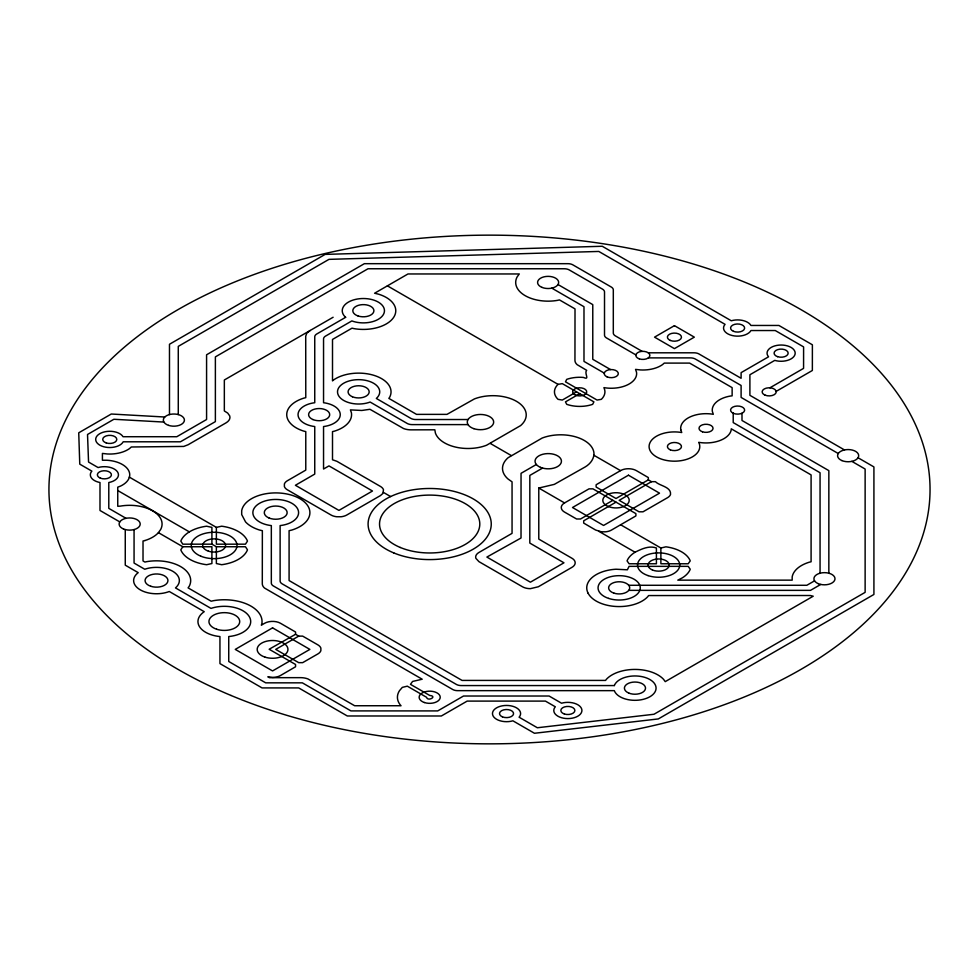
<?xml version="1.0" encoding="UTF-8"?>
<svg xmlns="http://www.w3.org/2000/svg" width="979" height="979" viewBox="0 0 979 979"><rect width="100%" height="100%" fill="white"/><g stroke="black" fill="none" stroke-linecap="round" stroke-linejoin="round"><path stroke-width="1.47" d="M144.941 540.53A32.405 18.711 0 0 0 158.243 532.845L160.678 529.468A32.405 18.711 0 0 0 154.719 512.164A32.491 18.76 0 0 0 144.941 507.526A32.405 18.711 0 0 0 120.246 506.131L117.749 506.253L117.749 487.175L120.478 486.122A25.356 14.636 0 0 0 128.653 479.061L129.62 476.247A25.356 14.636 0 0 0 106.87 460.24L102.416 460.24L102.416 453.424L107.274 453.975A25.356 14.636 0 0 0 129.35 448.7L131.333 446.987L183.734 446.436L188.09 444.76L226.027 422.855A13.437 7.759 0 0 0 229.698 415.855L227.691 413.065L224.338 410.972L224.338 379.987L333.129 317.245M211.905 544.177L211.905 527.375L206.593 526.212A34.192 19.739 0 0 0 180.797 541.106L182.816 544.177L211.905 544.177L216.371 546.747L245.46 546.747L247.479 549.819A34.192 19.739 0 0 1 221.67 564.712L216.371 563.537L216.371 546.747M216.371 527.375L216.371 544.177L245.46 544.177L247.479 541.106A34.192 19.739 0 0 0 221.67 526.2L216.371 527.375L129.326 477.116M538.78 488.044L554.322 484.372L585.271 466.897C589.884 464.156 593.715 459.567 593.984 454.036A33.31 19.225 0 0 0 576.386 437.075A33.31 19.225 0 0 0 542.182 438.041L508.125 457.707A33.298 19.225 0 0 0 508.125 479.074L512.054 481.839L512.054 533.359L478.939 552.474A11.222 6.474 0 0 0 475.867 558.324L478.939 561.64L522.456 586.764A11.222 6.486 0 0 0 530.398 588.66L538.328 586.764L571.895 567.379A11.258 6.498 0 0 0 575.187 562.803L574.967 561.542A11.148 6.437 0 0 0 571.895 558.226L538.78 539.099L538.78 488.044L564.553 502.925L589.015 488.851L592.968 488.851L635.897 513.632L635.897 515.921L611.508 530.043A11.21 6.474 0 0 1 605.768 531.805L601.387 531.817L595.648 530.043L583.692 523.092L583.692 520.816L616.011 502.154M310.159 330.51L306.733 333.264L305.717 336.238L305.778 397.67L303.857 398.123A32.429 18.723 0 0 0 286.884 412.808A32.417 18.723 0 0 0 303.869 431.152L305.778 431.604L305.778 470.116L287.459 480.689A11.234 6.486 0 0 0 284.387 484.005L284.387 486.539A11.21 6.474 0 0 0 287.459 489.855L330.975 514.978A11.21 6.474 0 0 0 336.727 516.753L341.108 516.753A11.234 6.486 0 0 0 346.847 514.978L380.415 495.594L382.85 493.489L383.487 489.757A11.21 6.474 0 0 0 380.415 486.428L336.898 461.305L332.505 459.775L332.505 431.604L334.426 431.152A32.417 18.723 0 0 0 351.412 412.795L350.409 409.895L361.802 410.47L369.952 409.295L403.544 428.533A13.437 7.759 0 0 0 411.009 429.842L434.835 429.805L435.386 433.012A33.298 19.225 0 0 0 486.551 445.249L520.608 425.596A33.31 19.225 0 0 0 516.471 401.317A33.31 19.225 0 0 0 474.411 398.918L446.975 414.374L416.54 414.374L388.847 398.392L389.642 397.278A32.417 18.723 0 0 0 373.905 375.336A32.417 18.723 0 0 0 333.558 379.974L332.505 380.88L332.505 339.432L352.024 328.161L353.945 328.614A32.417 18.723 0 0 0 393.313 317.869A32.417 18.723 0 0 0 378.64 294.202L374.602 293.235L407.986 273.961L519.274 273.961L517.083 277.008A32.417 18.723 0 0 0 525.185 295.682A32.417 18.723 0 0 0 557.528 300.357L559.437 299.892L575.016 308.887L574.954 360.394A13.425 7.759 0 0 0 577.206 364.702L586.678 370.319C583.851 373.329 590.496 380.574 583.386 377.429A25.234 14.575 0 0 0 566.719 379.35L565.483 381.822L597.055 400.044L601.339 399.334A25.234 14.575 0 0 0 604.655 389.715L603.908 387.623A25.356 14.636 0 0 0 636.509 372.179L635.542 369.389L640.376 369.94A25.356 14.636 0 0 0 662.453 364.665L664.276 363.099L689.62 363.099L732.133 387.635L732.133 395.846L730.236 396.067A25.356 14.636 0 0 0 712.369 411.51L713.324 414.301A25.344 14.636 0 0 0 680.797 429.769M182.816 546.747L180.785 549.819A34.192 19.739 0 0 0 206.606 564.712L211.905 563.537L211.905 546.747L182.816 546.747L158.402 532.649M648.331 479.857L648.331 477.568L636.374 470.63A11.222 6.474 0 0 0 628.445 468.733A11.258 6.498 0 0 0 620.515 470.63L596.125 484.752L596.125 487.028L616.011 498.507L648.331 479.857L651.488 481.68L655.44 481.68C659.467 485.951 671.337 486.661 670.529 494.419A11.21 6.474 0 0 1 667.458 497.736L643.007 511.809L639.054 511.809L619.169 500.33L651.488 481.68M576.533 391.845L562.313 400.056L558.042 399.334A25.234 14.575 0 0 1 558.042 384.355L387.403 285.844M579.69 393.668L565.47 401.879L566.731 404.339A25.234 14.575 0 0 0 592.662 404.339L593.898 401.867L562.325 383.646L558.042 384.355M536.345 464.487L521.048 473.322L521.024 538.009L486.881 557.063L530.398 582.187L563.965 562.803L529.81 543.076L529.835 475.427L542.562 468.084M298.717 636.117L275.723 649.395L298.717 662.661L302.658 662.661L317.796 653.972A11.21 6.474 0 0 0 320.867 650.656L320.867 648.122A11.21 6.474 0 0 0 317.796 644.818L302.658 636.117L298.717 636.117L295.56 634.294L269.152 649.248L295.56 664.484L295.56 666.772L280.496 675.51A11.222 6.486 0 0 1 272.566 677.407L267.842 676.783L269.409 677.688L300.529 677.652A13.4 7.734 0 0 1 307.981 678.961L354.655 705.737L401.035 705.737L400.252 704.892A32.283 18.638 0 0 1 399.518 690.648L402.32 687.38L407.313 686.169L426.526 697.256C427.774 702.004 437.907 696.155 429.683 695.433L410.47 684.345L412.563 681.457L422.182 679.218L264.55 588.061A13.425 7.746 0 0 1 262.299 583.753L262.36 530.704L259.606 530.055A34.277 19.788 0 0 1 245.57 521.942L241.691 514.575L241.691 510.708A34.192 19.739 0 0 1 294.716 496.231A34.192 19.739 0 0 1 291.84 530.043L289.086 530.704L289.086 580.559L462.064 680.417L605.573 680.417L606.368 679.316A32.429 18.723 0 0 1 650.24 671.631A32.503 18.76 0 0 1 663.554 679.316L665.231 681.641L813.206 596.211L810.282 595.513L648.563 595.562L647.768 596.676A32.503 18.76 0 0 1 634.453 604.361A32.429 18.723 0 0 1 588.134 593.286M769.922 387.806L803.575 368.373L803.6 346.896L775.258 330.535L750.979 330.535A14.073 8.126 0 0 1 732.219 335.528A14.073 8.126 0 0 1 725.06 324.343L598.793 251.444L328.968 259.362L178.276 346.37L178.276 414.57M776.163 391.38L812.362 370.478L812.386 344.792L778.905 325.456L750.942 325.456A14.073 8.126 0 0 0 731.289 320.769L602.256 246.267L325.15 254.393L169.477 344.265L169.477 414.57M612.854 500.33L580.535 518.992L576.582 518.992L564.553 512.09A11.21 6.474 0 0 1 561.493 508.774L561.273 507.514A11.258 6.498 0 0 1 564.565 502.937M814.552 580.841L806.843 585.283L628.738 585.283M820.745 584.439L810.49 590.361L628.787 590.361M635.053 552.229C641.526 549.011 649.163 545.315 656.407 548.007L656.419 563.769L629.093 563.769L627.049 560.869A32.356 18.687 0 0 1 635.053 552.229L598.793 531.291M144.941 540.543L143.02 541.008L143.02 560.955L144.941 562.068L146.569 561.677A34.192 19.739 0 0 1 180.674 566.608A34.192 19.739 0 0 1 189.216 586.286L188.078 587.877L211.183 601.216L213.373 600.702A37.716 21.771 0 0 1 261.858 623.672L261.344 625.177L264.624 623.28A11.234 6.486 0 0 1 280.508 623.28L295.56 632.018L295.56 634.294M660.874 548.007L665.916 546.82A32.429 18.723 0 0 1 690.244 560.869L688.188 563.769L660.886 563.769L660.874 548.007L620.625 524.756M648.306 352.807L694.062 352.807A7.037 4.063 0 0 1 699.043 354.006L741.103 378.286L741.103 372.644L768.552 356.797A14.073 8.126 0 0 1 778.966 345.122A14.073 8.126 0 0 1 795.009 354.422A14.073 8.126 0 0 1 774.756 360.394L749.902 374.749L749.902 395.32L844.498 449.948M648.379 357.886L690.428 357.886A7.037 4.063 0 0 1 695.396 359.073L741.103 385.469L741.103 397.425L838.257 453.522M468.06 419.526L415.757 419.526A7.037 4.063 0 0 1 410.776 418.339L376.34 398.453A21.097 12.176 0 0 0 362.609 379.876A21.097 12.176 0 0 0 337.914 394.194A21.097 12.176 0 0 0 370.135 402.051L407.142 423.417A7.037 4.063 0 0 0 412.11 424.605L468.035 424.605M164.778 417.017L111.276 414.019L78.736 432.804L79.764 464.144L91.855 471.132A14.073 8.126 0 0 0 99.993 482.525L99.993 510.475L119.781 521.893M163.885 422.071L113.882 419.269L87.523 434.48L88.551 462.039L98.084 467.546A14.073 8.126 0 0 1 117.394 471.707A14.073 8.126 0 0 1 108.791 482.525L108.791 508.37L126.022 518.319M558.018 284.546L592.772 304.616L592.772 359.317L610.541 369.572M858.045 457.756L873.917 466.922L873.917 594.461L658.329 718.929L534.461 733.271L512.898 720.813A14.073 8.126 0 0 1 492.645 714.841A14.073 8.126 0 0 1 508.701 705.541A14.073 8.126 0 0 1 519.103 717.215L537.349 727.752L653.996 714.254L865.13 592.356L865.13 469.027L851.828 461.354M551.826 288.144L583.986 306.721L583.986 361.41L604.288 373.134M642.126 351.339L615.363 335.883A7.037 4.063 0 0 1 613.307 333.019L613.307 289.882A7.037 4.063 0 0 0 611.251 287.018L572.899 264.881A7.037 4.063 0 0 0 567.93 263.681L364.372 263.681L206.581 354.777L206.581 419.514L176.795 436.72L123.036 436.72A14.073 8.126 0 0 0 101.253 432.938A14.073 8.126 0 0 0 101.694 446.069A14.073 8.126 0 0 0 123.195 441.798L180.43 441.798L215.38 421.619L215.38 356.882L368.006 268.76L564.283 268.76A7.037 4.063 0 0 1 569.264 269.947L602.452 289.111A7.037 4.063 0 0 1 604.52 291.987L604.508 335.124A7.037 4.063 0 0 0 606.576 337.988L635.873 354.9M593.788 455.198L620.515 470.63M490.332 443.463L511.222 455.516M383.425 492.4L390.621 496.561M117.749 490.54L189.339 531.866M680.784 429.744L681.751 432.534A25.344 14.636 0 0 0 649.212 445.115A25.344 14.636 0 0 0 676.905 461.109A25.344 14.636 0 0 0 698.712 442.324A25.344 14.636 0 0 0 731.24 429.744L731.252 428.814L811.089 474.901L811.089 561.775L809.168 562.227A32.429 18.723 0 0 0 792.182 576.9L792.182 580.143L677.798 580.143L682.241 577.904A32.503 18.76 0 0 0 690.244 569.252L688.188 566.351L629.093 566.351L627.368 569.802L615.987 569.227A32.429 18.723 0 0 0 588.134 582.407A32.319 18.662 0 0 0 588.146 593.286M828.846 573.204L828.846 470.63L741.996 420.481L741.996 413.248M820.059 573.204L820.059 472.735L733.21 422.585L733.21 413.248M134.062 529.578L134.062 563.072L144.745 569.24A22.86 13.192 0 0 1 173.063 571.467A22.86 13.192 0 0 1 175.486 587.902L210.987 608.4A26.372 15.223 0 0 1 249.107 616.329A26.372 15.223 0 0 1 228.743 636.546L228.743 661.498L265.701 682.84L302.34 682.84L350.947 710.901L437.723 710.913L463.52 696.02L549.084 696.02L561.542 703.216A14.073 8.126 0 0 1 581.759 709.237A14.073 8.126 0 0 1 565.629 718.488A14.073 8.126 0 0 1 555.313 706.789L545.438 701.099L467.167 701.099L441.358 715.992L347.3 715.979L298.693 687.919L262.066 687.919L219.945 663.603L219.945 636.558A26.372 15.223 0 0 1 199.545 626.756A26.372 15.223 0 0 1 204.232 611.679L169.281 591.5A22.86 13.192 0 0 1 139.936 589.664A22.86 13.192 0 0 1 138.21 572.642L125.263 565.177L125.263 529.578M345.636 317.318L316.817 333.961A7.037 4.063 0 0 0 314.748 336.837L314.748 402.724A21.097 12.176 0 0 0 298.044 414.631A21.097 12.176 0 0 0 314.748 426.55L314.748 474.093L295.401 485.278L338.918 510.402L372.485 491.017L328.968 465.894L323.547 469.027L323.547 426.55A21.097 12.176 0 0 0 340.251 414.631A21.097 12.176 0 0 0 323.547 402.724L323.547 338.942A7.037 4.063 0 0 1 325.603 336.066L351.853 320.916A21.097 12.176 0 0 0 384.062 313.047A21.097 12.176 0 0 0 359.366 298.742A21.097 12.176 0 0 0 345.636 317.318M674.433 325.652L654.547 337.143L674.433 348.634L694.331 337.143L674.433 325.652M272.566 627.857L235.254 649.395L272.566 670.933L309.866 649.395L272.566 627.857M628.445 475.207L572.495 507.514L603.578 525.454L659.528 493.159L628.445 475.207M614.335 685.569L461.268 685.569A7.037 4.063 0 0 1 456.287 684.382L282.185 583.863A7.037 4.063 0 0 1 280.116 580.988L280.116 525.588A22.86 13.192 0 0 0 294.74 505.311A22.86 13.192 0 0 0 256.706 505.323A22.86 13.192 0 0 0 271.33 525.588L271.33 583.092A7.037 4.063 0 0 0 273.386 585.968L452.653 689.461A7.037 4.063 0 0 0 457.621 690.648L614.31 690.648A21.097 12.176 0 0 0 646.727 698.247A21.097 12.176 0 0 0 646.801 678.055A21.097 12.176 0 0 0 614.335 685.569M400.276 547.469A50.113 28.929 0 0 0 479.526 527.02A50.113 28.929 0 0 0 409.234 497.613A50.113 28.929 0 0 0 400.276 547.469M200.719 556.145A22.86 13.192 0 0 0 236.869 546.82A22.86 13.192 0 0 0 204.807 533.408A22.86 13.192 0 0 0 200.719 556.145M648.098 575.615A21.097 12.176 0 0 0 679.744 565.067A21.097 12.176 0 0 0 648.098 554.518A21.097 12.176 0 0 0 648.098 575.615M608.62 598.402A21.097 12.176 0 0 0 640.266 587.853A21.097 12.176 0 0 0 608.62 577.304A21.097 12.176 0 0 0 608.62 598.402M393.815 552.939A61.579 35.55 0 0 0 490.956 527.522A61.579 35.55 0 0 0 404.266 491.654A61.579 35.55 0 0 0 393.815 552.939M150.79 586.274A11.43 6.596 0 0 0 167.935 580.559A11.43 6.596 0 0 0 150.79 574.844A11.43 6.596 0 0 0 150.79 586.274M264.868 657.08A15.383 8.884 0 0 0 287.948 649.395A15.383 8.884 0 0 0 264.868 641.698A15.383 8.884 0 0 0 264.868 657.08M216.628 629.228A15.383 8.884 0 0 0 239.708 621.543A15.383 8.884 0 0 0 216.628 613.845A15.383 8.884 0 0 0 216.628 629.228M208.417 551.177A11.43 6.596 0 0 0 225.562 545.462A11.43 6.596 0 0 0 208.417 539.747A11.43 6.596 0 0 0 208.417 551.177M269.017 517.989A11.43 6.596 0 0 0 287.092 513.326A11.43 6.596 0 0 0 271.061 506.62A11.43 6.596 0 0 0 269.017 517.989M608.277 506.498A13.192 7.612 0 0 0 629.13 501.126A13.192 7.612 0 0 0 610.627 493.379A13.192 7.612 0 0 0 608.277 506.498M540.506 467.375A13.192 7.612 0 0 0 561.371 462.002A13.192 7.612 0 0 0 542.868 454.256A13.192 7.612 0 0 0 540.506 467.375M473.885 428.68A13.192 7.612 0 0 0 493.673 422.084A13.192 7.612 0 0 0 473.885 415.488A13.192 7.612 0 0 0 473.885 428.68M733.479 331.318A7.037 4.063 0 0 0 744.591 328.442A7.037 4.063 0 0 0 734.727 324.318A7.037 4.063 0 0 0 733.479 331.318M777.595 356.674A7.037 4.063 0 0 0 788.156 353.15A7.037 4.063 0 0 0 777.595 349.638A7.037 4.063 0 0 0 777.595 356.674M502.411 716.861A7.037 4.063 0 0 0 513.534 713.985A7.037 4.063 0 0 0 503.671 709.861A7.037 4.063 0 0 0 502.411 716.861M564.332 713.985A7.037 4.063 0 0 0 574.881 710.473A7.037 4.063 0 0 0 564.332 706.96A7.037 4.063 0 0 0 564.332 713.985M841.94 460.595A10.549 6.094 0 0 0 858.632 456.287A10.549 6.094 0 0 0 843.837 450.095A10.549 6.094 0 0 0 841.94 460.595M652.455 569.998A10.549 6.094 0 0 0 669.146 565.691A10.549 6.094 0 0 0 654.339 559.498A10.549 6.094 0 0 0 652.455 569.998M100.262 478.095A7.037 4.063 0 0 0 111.386 475.231A7.037 4.063 0 0 0 101.522 471.095A7.037 4.063 0 0 0 100.262 478.095M106.234 442.924A7.037 4.063 0 0 0 116.795 439.412A7.037 4.063 0 0 0 106.234 435.888A7.037 4.063 0 0 0 106.234 442.924M352.428 396.776A10.549 6.094 0 0 0 369.12 392.469A10.549 6.094 0 0 0 354.312 386.289A10.549 6.094 0 0 0 352.428 396.776M541.925 287.373A10.549 6.094 0 0 0 558.605 283.078A10.549 6.094 0 0 0 543.81 276.886A10.549 6.094 0 0 0 541.925 287.373M312.95 419.563A10.549 6.094 0 0 0 329.642 415.267A10.549 6.094 0 0 0 314.846 409.075A10.549 6.094 0 0 0 312.95 419.563M123.464 528.966A10.549 6.094 0 0 0 140.144 524.671A10.549 6.094 0 0 0 125.349 518.478A10.549 6.094 0 0 0 123.464 528.966M168.596 425.375A10.549 6.094 0 0 0 184.419 420.101A10.549 6.094 0 0 0 168.596 414.827A10.549 6.094 0 0 0 168.596 425.375M358.081 315.984A10.549 6.094 0 0 0 373.905 310.71A10.549 6.094 0 0 0 358.081 305.436A10.549 6.094 0 0 0 358.081 315.984M628.775 693.071A10.549 6.094 0 0 0 645.455 688.763A10.549 6.094 0 0 0 630.66 682.571A10.549 6.094 0 0 0 628.775 693.071M818.26 583.668A10.549 6.094 0 0 0 834.94 579.372A10.549 6.094 0 0 0 820.145 573.18A10.549 6.094 0 0 0 818.26 583.668M424.409 702.53A10.549 6.094 0 0 0 440.232 697.256A10.549 6.094 0 0 0 424.409 691.982A10.549 6.094 0 0 0 424.409 702.53M613.894 593.127A10.549 6.094 0 0 0 629.717 587.853A10.549 6.094 0 0 0 613.894 582.578A10.549 6.094 0 0 0 613.894 593.127M670.309 340.435A7.037 4.063 0 0 0 681.433 337.559A7.037 4.063 0 0 0 671.57 333.435A7.037 4.063 0 0 0 670.309 340.435M670.309 449.838A7.037 4.063 0 0 0 681.433 446.962A7.037 4.063 0 0 0 671.57 442.838A7.037 4.063 0 0 0 670.309 449.838M639.336 358.889A7.037 4.063 0 0 0 649.885 355.377A7.037 4.063 0 0 0 639.336 351.865A7.037 4.063 0 0 0 639.336 358.889M702.506 431.825A7.037 4.063 0 0 0 713.055 428.312A7.037 4.063 0 0 0 702.506 424.8A7.037 4.063 0 0 0 702.506 431.825M607.151 376.903A7.037 4.063 0 0 0 618.275 374.027A7.037 4.063 0 0 0 608.4 369.903A7.037 4.063 0 0 0 607.151 376.903M733.479 413.371A7.037 4.063 0 0 0 744.591 410.495A7.037 4.063 0 0 0 734.727 406.371A7.037 4.063 0 0 0 733.479 413.371M575.566 395.137A7.037 4.063 0 0 0 586.69 392.261A7.037 4.063 0 0 0 576.827 388.137A7.037 4.063 0 0 0 575.566 395.137M765.052 395.137A7.037 4.063 0 0 0 776.176 392.261A7.037 4.063 0 0 0 766.312 388.137A7.037 4.063 0 0 0 765.052 395.137M230.995 695.457A440.55 254.344 0 0 0 927.688 515.774A440.55 254.344 0 0 0 309.805 257.269A440.55 254.344 0 0 0 230.995 695.457"/></g></svg>
